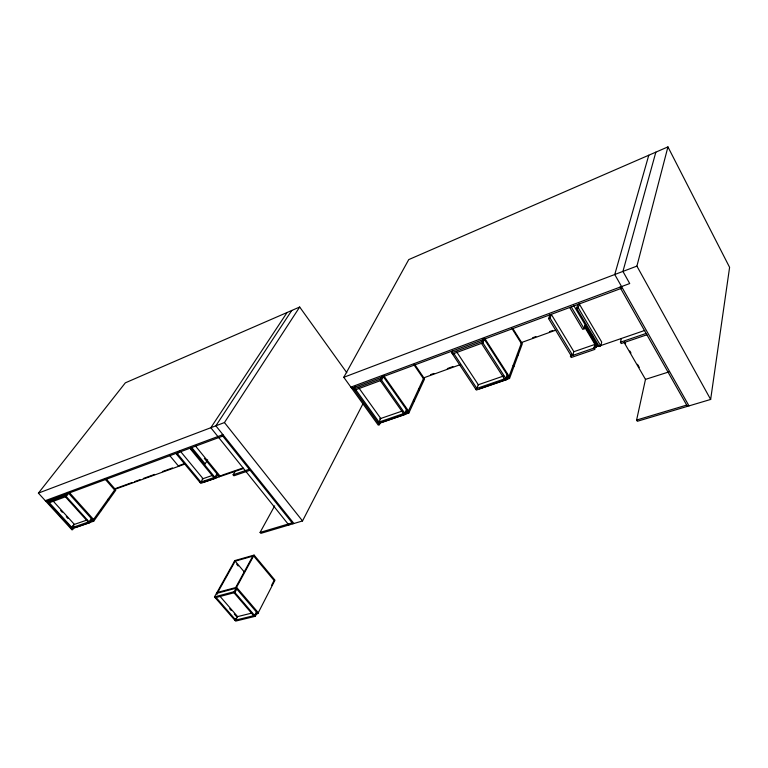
<?xml version="1.0" encoding="UTF-8"?>
<svg xmlns="http://www.w3.org/2000/svg" width="768" height="768" viewBox="0 0 768 768"><rect width="100%" height="100%" fill="white"/><g stroke="black" fill="none" stroke-linecap="round" stroke-linejoin="round"><path stroke-width="1.15" d="M668.986 371.894L645.485 379.373L636.605 420.048L637.334 421.277L710.65 399.446L729.6 267.35L667.939 146.89L408.749 259.594L343.786 377.29L378.24 425.117L379.43 424.704L380.995 421.498M646.896 334.781L621.216 343.546L620.438 342.211L621.322 338.774M710.65 399.446L636.902 266.112L667.939 146.89M655.853 152.15L622.934 271.411L629.722 283.536L350.88 387.13M600.682 345.802L601.718 342.077L579.341 304.07L577.795 304.637L576.643 308.266L599.146 346.33L600.682 345.802L578.189 307.699L579.341 304.07M644.765 330.432L598.013 346.512L598.282 345.562M594.269 347.808L596.486 347.04L596.755 346.09L584.688 325.709M648.778 155.222L614.755 274.512L689.002 405.888M570.998 354.355L570.422 356.208L571.21 357.504L594.653 349.459L593.875 348.144L594.941 344.419L573.792 351.725L572.746 355.411L550.099 318.058L551.357 314.438L549.859 314.986L548.602 318.605L571.248 355.93M594.653 349.459L595.709 345.734M569.722 307.498L582.701 329.347L584.237 328.8L585.6 324.298M521.597 342.499L508.752 377.232L506.515 378M479.386 388.81L509.539 378.461L522.346 343.699L512.755 328.378M452.467 351.014L451.67 352.8L476.333 390.058L506.592 379.68L507.955 376.003M507.168 374.765L505.795 378.442L475.536 388.848M484.349 339.264L482.87 342.854L452.496 354.048M451.67 352.8L482.045 341.578L483.158 338.88M381.974 422.246L408.835 413.021L424.589 378.912L414.374 363.946M423.83 377.789L408.029 411.888L405.792 412.656M406.426 409.603L404.755 413.194L377.818 422.467M378.624 423.581L405.562 414.346L407.232 410.746M383.347 376.694L381.552 380.218L354.576 390.173M355.142 386.381L353.741 389.011L380.717 379.037L382.07 376.397M271.488 585.485L273.658 581.261L274.541 581.03L253.632 555.936L234.326 561.427M255.504 614.189L257.818 613.613L274.973 580.186L254.093 555.101L234.797 560.592L214.502 596.89L235.613 621.11L255.312 616.291L257.117 612.787M274.694 505.843L260.074 532.426L260.842 533.357L302.525 520.944L362.784 404.112M256.406 611.962L254.602 615.466L234.902 620.294L235.824 618.557M236.794 589.066L234.912 592.541L215.232 597.725M235.661 587.568L252.758 556.186M214.502 596.89L234.182 591.686L254.093 555.101M217.795 592.33L235.19 561.178L244.474 572.17M250.09 470.256L233.914 475.786L233.107 474.787L235.546 470.784M205.046 481.046L204.499 481.92L219.389 476.794L219.936 475.92M195.523 446.054L220.358 476.458L220.896 475.584M178.454 451.939L176.746 454.445L200.736 483.37L215.654 478.243L217.786 474.826M216.979 473.846L214.848 477.254L199.93 482.4M204.144 464.198L205.114 463.853L207.658 459.898M74.899 526.8L72.038 529.91L38.4 493.123L224.448 422.554L299.683 307.027L346.81 372.72M291.754 310.474L215.866 425.808L293.914 523.507M287.098 312.499L210.826 427.718L288.864 525.014M213.878 477.59L190.675 449.299L191.798 447.619L205.114 463.853M176.746 454.445L179.395 451.584M75.974 527.27L93.734 521.174L115.766 490.243L115.008 489.379M72.038 528.778L89.818 522.682L92.15 519.418M91.363 518.544L89.021 521.798L71.242 527.914M71.837 527.107L73.018 525.485M68.659 493.296L66.221 496.522L48.528 503.04M49.565 499.757L47.712 502.157L65.405 495.61L67.238 493.2M38.4 493.123L125.338 382.838L299.683 307.027M343.786 377.29L636.902 266.112M45.302 500.669L222.941 434.669M46.118 501.552L222.768 436.09M351.715 388.291L621.648 288.25L620.842 286.829M190.675 449.299L191.635 448.944M548.602 318.605L550.099 318.058M576.643 308.266L578.189 307.699M115.382 488.573L132.173 482.496M134.41 481.69L140.016 479.664M143.366 478.454L154.57 474.403M162.403 471.571L172.483 467.933M184.819 463.469L179.203 465.504L178.666 466.301L169.565 455.376M430.541 374.65L433.901 373.44M447.341 368.582L452.938 366.557M532.531 337.795L535.91 336.566M549.427 331.68L552.806 330.461M114.816 489.35L185.414 463.872M423.427 377.942L460.406 364.589M520.944 342.73L555.888 330.115M202.09 479.002L212.726 475.315M73.613 524.678L86.928 520.07M379.565 418.886L401.952 411.149M478.118 384.816L503.818 375.926M222.01 475.2L243.014 467.962M90.72 521.059L92.938 520.301L115.19 489.216L105.888 478.579M220.358 476.458L243.59 468.461M570.422 356.208L593.875 348.144M233.107 474.787L249.283 469.248M620.438 342.211L646.128 333.427M260.074 532.426L292.138 522.854M636.605 420.048L686.698 405.091M216.922 592.56L236.554 587.328L258.278 612.72L257.386 612.941M236.736 616.819L251.779 613.104M46.896 501.264L72.826 529.642M53.338 501.274L74.4 524.41L72.038 527.635L49.315 502.752M60.662 510.47L62.294 512.266M66.317 516.672L67.93 518.438M65.405 495.61L89.818 522.682M65.414 496.819L88.214 522.077M69.264 492.442L93.542 519.466M67.853 492.394L93.734 521.174M100.512 509.731L101.29 510.605M107.933 499.267L108.691 500.237M104.534 478.474L114.624 490.003M217.152 594.278L216.432 593.443L236.074 588.211L257.818 613.613M229.69 608.707L231.254 610.502M234.278 613.978L236.602 616.666M216.106 597.494L235.776 620.074L237.61 616.598L220.378 596.755M234.182 591.686L255.312 616.291M234.01 592.771L253.699 615.686M236.65 564.173L238.195 565.997M177.696 454.099L200.88 482.074L203.04 478.675L179.962 450.749M204.346 458.381L219.389 476.794M190.81 447.926L215.654 478.243M221.933 435.043L292.906 523.805M224.448 422.554L302.525 520.944M352.906 387.85L379.43 424.704M358.992 388.118L380.755 418.474L379.008 422.054L355.766 389.731M380.323 380.669L403.526 413.616M380.717 379.037L405.562 414.346M383.664 375.59L408.461 410.957M382.522 375.514L408.835 413.021M413.424 400.234L414.211 401.366M418.694 388.877L419.462 390M413.962 364.8L423.427 378.653M453.84 353.558L476.87 388.387L478.33 384.739L456.73 351.965M482.045 341.578L506.592 379.68M481.478 343.363L504.413 378.922M484.56 338.074L509.098 376.291M484.186 338.995L509.539 378.461M513.139 365.347L513.917 366.566M517.421 353.77L518.189 354.989M511.786 328.234L521.27 343.373M551.357 314.438L573.878 351.696M571.258 306.922L584.237 328.8M592.195 335.28L593.414 337.334M573.648 305.366L598.013 346.512M584.4 326.65L596.486 347.04M624.451 341.731L625.632 343.786M629.779 350.957L630.97 353.011M637.488 364.282L639.264 367.354M624.221 342.634L645.581 379.546M619.939 287.165L687.418 406.368"/></g></svg>
